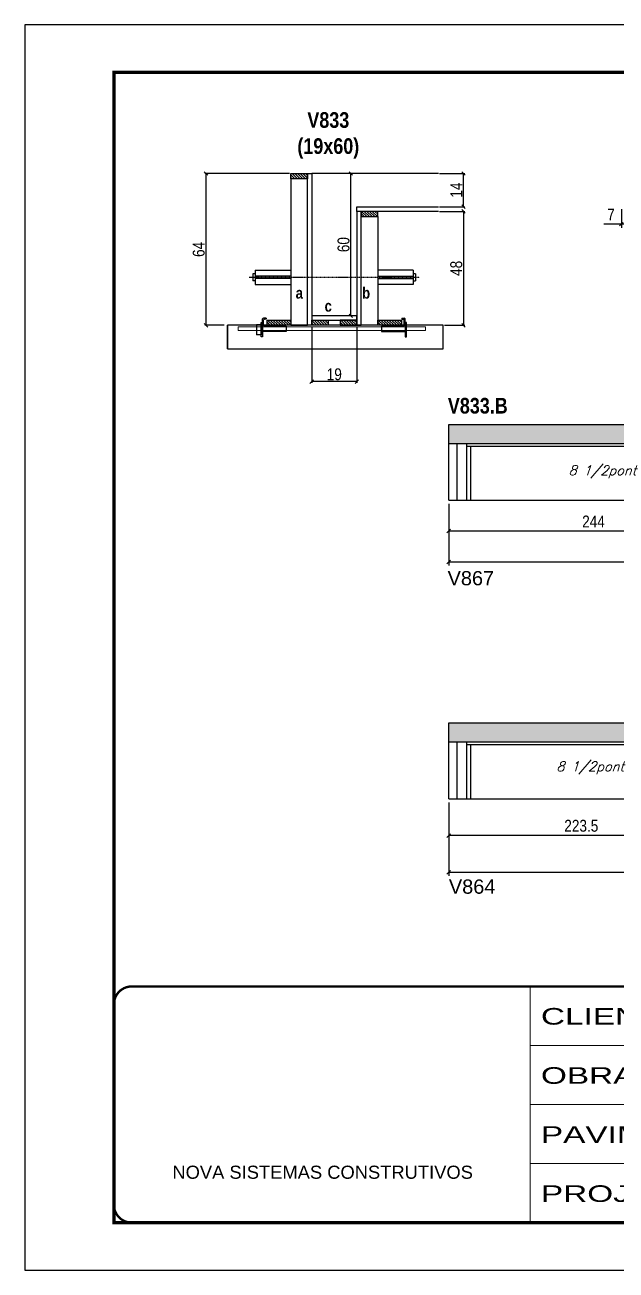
# Model space of a CAD drawing. Extents: x 3309 to 9590, y -2522 to 14608.
# Drawn here: x 4908 to 5406, y 7815 to 8865 of the extents above; entities that cross this region are included whole.
import ezdxf

# ---------------------------------------------------------------- set-up
doc = ezdxf.new("R2010")
doc.units = 0
for name, pattern in [('CONTINUO', [0]), ('DASHED', [0.75, 0.5, -0.25]), ('HIDDEN', [0.375, 0.25, -0.125])]:
    doc.linetypes.add(name, pattern=pattern)
for name, color, linetype in [('5', 5, 'Continuous'), ('barrote', 251, 'Continuous'), ('COTA', 241, 'Continuous'), ('detalhes', 4, 'Continuous'), ('NOMENCLATURA', 7, 'Continuous'), ('Painéis', 200, 'Continuous'), ('presilha', 1, 'Continuous'), ('SARR_2.2x10', 60, 'Continuous'), ('SARR_2.2x7', 40, 'Continuous'), ('SARR_3.5x7', 81, 'Continuous'), ('TENSOR', 3, 'Continuous'), ('texto', 7, 'Continuous')]:
    doc.layers.add(name, color=color, linetype=linetype)
for name, color, linetype, lineweight in [('CONCRETO', 251, 'Continuous', 25), ('Folhas', 255, 'Continuous', 9), ('SARRAFO DE PRESSAO', 251, 'DASHED', 9), ('SCO-___-LAJ', 2, 'Continuous', 0)]:
    doc.layers.add(name, color=color, linetype=linetype, lineweight=lineweight)
doc.layers.add('Laje_Perimetro', color=7, linetype='Continuous', plot=False)
doc.styles.add('ARIAL', font='arial.ttf')
doc.styles.add('COTA TECNICA', font='techl___.ttf', dxfattribs={"height": 10})
doc.styles.add('COTA TECNICA 2X', font='techl___.ttf', dxfattribs={"height": 10})
doc.styles.add('Romans', font='romans.shx')
doc.styles.get("Standard").update_dxf_attribs({"font": 'arial.ttf'})
doc.styles.add('TECNICA', font='techb___.ttf', dxfattribs={"height": 10})
doc.styles.add('Tecnologia', font='')
doc.styles.get('Tecnologia').set_extended_font_data('Forgotten Futurist')
doc.dimstyles.new('PAINEL', dxfattribs={"dimtxt": 10, "dimasz": 3, "dimexe": 3, "dimexo": 3, "dimgap": 3, "dimtad": 1, "dimdec": 1, "dimzin": 12, "dimdsep": 46, "dimtxsty": 'COTA TECNICA', "dimblk1": 'OBLIQUE', "dimblk2": 'OBLIQUE', "dimsah": 1, "dimcen": 0.9, "dimclrd": 4, "dimclre": 4, "dimclrt": 240, "dimadec": 1, "dimazin": 3, "dimtfac": 1, "dimtdec": 1, "dimtmove": 0, "dimatfit": 3, "dimfxl": 1, "dimtolj": 1, "dimtzin": 12, "dimarcsym": 0})
doc.dimstyles.new('SECAO', dxfattribs={"dimscale": 0.333333, "dimtxt": 5, "dimasz": 9, "dimexe": 3, "dimexo": 3, "dimgap": 3, "dimtad": 1, "dimdec": 1, "dimlfac": 0.5, "dimzin": 12, "dimdsep": 46, "dimtxsty": 'COTA TECNICA 2X', "dimblk1": 'OBLIQUE', "dimblk2": 'OBLIQUE', "dimsah": 1, "dimcen": 0.9, "dimclrd": 4, "dimclre": 4, "dimclrt": 240, "dimadec": 1, "dimazin": 3, "dimtfac": 1, "dimtdec": 1, "dimtmove": 0, "dimatfit": 3, "dimfxl": 1, "dimtolj": 1, "dimtzin": 12, "dimarcsym": 0})
pattern_1 = [(135, (38384.996, -114900.4638), (-1.122532015, -1.122532015), [])]

# ---------------------------------------------------------------- blocks, each defined once
blk = doc.blocks.new('9999999999')
at = {"color": 30, "linetype": 'CONTINUO'}
for p, q in [((98564.6, 34230.2), (98564.6, 34429.4)), ((98564.6, 34379.6), (99584, 34379.6)), ((98564.6, 34329.8), (99488, 34329.8)), ((99584, 34329.8), (99488, 34329.8)), ((99488, 34329.8), (99488, 34230.2)), ((98564.6, 34280), (99488, 34280))]:
    blk.add_line(p, q, dxfattribs=at)
at = {"color": 30, "linetype": 'CONTINUO', "const_width": 2}
blk.add_lwpolyline([(99584, 34230.2), (99584, 34414.4, 0.414214), (99569, 34429.4), (98229, 34429.4, 0.414214), (98214, 34414.4), (98214, 34245.2, 0.414214), (98229, 34230.2), (99584, 34230.2)], format="xyb", dxfattribs=at)
at = {"layer": 'Folhas'}
blk.add_lwpolyline([(98139, 34190.2), (99624, 34190.2), (99624, 35240.2), (98139, 35240.2)], close=True, dxfattribs=at)
at = {"layer": 'Folhas', "color": 30, "const_width": 3}
blk.add_lwpolyline([(98214, 34230.2), (99584, 34230.2), (99584, 35200.2), (98214, 35200.2)], close=True, dxfattribs=at)
at = {"color": 7, "linetype": 'Continuous', "ltscale": 5, "style": 'ARIAL'}
for s, height, p in [('SKR', 15.48, (98837.7, 34393.1)), ('LEAF LOEFGREN', 15.483, (98837.7, 34343.3)), ('TÉRREO', 15.48, (98837.7, 34293.5)), ('NOVA SISTEMAS CONSTRUTIVOS', 11.059, (98263.2, 34267.2)), ('LATERAIS DE VIGAS', 15.483, (98837.7, 34243.7))]:
    blk.add_text(s, height=height, dxfattribs=at).set_placement(p)
at = {"layer": 'Folhas', "color": 7, "style": 'Tecnologia', "width": 1.5}
for s, p in [('CLIENTE:', (98573.7, 34397.2)), ('OBRA:', (98573.7, 34347.3)), ('PAVIMENTO:', (98573.7, 34297.5)), ('PROJETO:', (98573.7, 34247.7))]:
    blk.add_text(s, height=14, dxfattribs=at).set_placement(p)
blk = doc.blocks.new('_Oblique')
at = {"color": 0, "linetype": 'ByBlock', "lineweight": -2}
blk.add_line((-0.5, -0.5), (0.5, 0.5), dxfattribs=at)
blk = doc.blocks.new('*D2088')
at = {"layer": 'COTA', "color": 4, "lineweight": -2, "transparency": 16777216}
for p, q in [((5149.5, 8610.7), (5149.5, 8563.2)), ((5187.5, 8610.7), (5187.5, 8563.2)), ((5187.5, 8564.2), (5149.5, 8564.2))]:
    blk.add_line(p, q, dxfattribs=at)
at = {"layer": 'Defpoints', "color": 0, "transparency": 16777216}
for p in [(5149.5, 8611.7), (5187.5, 8611.7), (5149.5, 8564.2)]:
    blk.add_point(p, dxfattribs=at)
at = {"layer": 'COTA', "color": 4, "lineweight": -2, "transparency": 16777216, "xscale": 3, "yscale": 3, "zscale": 3, "rotation": 180}
blk.add_blockref('_Oblique', (5149.5, 8564.2), dxfattribs=at)
at = {"layer": 'COTA', "color": 4, "lineweight": -2, "transparency": 16777216, "xscale": 3, "yscale": 3, "zscale": 3}
blk.add_blockref('_Oblique', (5187.5, 8564.2), dxfattribs=at)
at = {"layer": 'COTA', "color": 240, "transparency": 16777216, "insert": (5168.5, 8570.3), "char_height": 10, "attachment_point": 5, "style": 'COTA TECNICA 2X'}
blk.add_mtext('\\A1;19', dxfattribs=at)
blk = doc.blocks.new('PRESILHA METÁLICA 1')
at = {"layer": 'presilha'}
for p, q in [((7.5, 10.6), (7.5, 19.9)), ((12, 21), (8.6, 21)), ((9, 11.6), (9, 18.9)), ((12, 19.5), (9.6, 19.5)), ((12, 21), (12, 19.5)), ((0, 13), (6, 13)), ((0, 13), (0, 0)), ((6, 0), (0, 0)), ((6, 15.5), (7.5, 15.5)), ((6, -2.5), (6, 15.5)), ((6, 13), (6, 0)), ((7.5, 15.5), (7.5, -2.5)), ((37.5, 4.1), (7.5, 4.1)), ((37.5, 11), (9.6, 11)), ((37.5, 11), (37.5, 4.1)), ((7.5, -2.5), (6, -2.5))]:
    blk.add_line(p, q, dxfattribs=at)
for centre, radius, start, end in [((8.6, 19.9), 1.14, 90, 180), ((9.6, 18.9), 0.57, 90, 180), ((9.6, 11.6), 0.57, 180, 270)]:
    blk.add_arc(centre, radius, start, end, dxfattribs=at)
blk = doc.blocks.new('PRESILHA METÁLICA 2')
at = {"layer": 'presilha'}
for p, q in [((-5.2, 23.5), (-5.2, 22)), ((-5.2, 23.5), (-1.9, 23.5)), ((-5.2, 22), (-2.8, 22)), ((-2.2, 14.1), (-2.2, 21.4)), ((0.8, 18), (-0.8, 18)), ((-0.8, 18), (-0.8, 0)), ((-0.8, 14.6), (-0.8, 22.4)), ((0.8, 0), (0.8, 18)), ((-30.8, 13.5), (-30.8, 6.6)), ((-30.8, 13.5), (-2.8, 13.5)), ((-30.8, 6.6), (-0.8, 6.6)), ((-0.8, 0), (0.8, 0))]:
    blk.add_line(p, q, dxfattribs=at)
for centre, radius, start, end in [((-2.8, 21.4), 0.57, 0, 90), ((-1.9, 22.4), 1.14, 0, 90), ((-2.8, 14.1), 0.57, 270, 0)]:
    blk.add_arc(centre, radius, start, end, dxfattribs=at)
blk = doc.blocks.new('*D2089')
at = {"layer": 'COTA', "color": 4, "lineweight": -2, "transparency": 16777216}
for p, q in [((5130.9, 8739.7), (5059.4, 8739.7)), ((5060.4, 8739.7), (5060.4, 8611.7)), ((5075.6, 8611.7), (5059.4, 8611.7))]:
    blk.add_line(p, q, dxfattribs=at)
at = {"layer": 'Defpoints', "color": 0, "transparency": 16777216}
for p in [(5131.9, 8739.7), (5060.4, 8611.7), (5076.6, 8611.7)]:
    blk.add_point(p, dxfattribs=at)
at = {"layer": 'COTA', "color": 4, "lineweight": -2, "transparency": 16777216, "xscale": 3, "yscale": 3, "zscale": 3}
for p, rotation in [((5060.4, 8739.7), 90), ((5060.4, 8611.7), 270)]:
    blk.add_blockref('_Oblique', p, dxfattribs=dict(at, rotation=rotation))
at = {"layer": 'COTA', "color": 240, "transparency": 16777216, "insert": (5054.3, 8675.7), "char_height": 10, "attachment_point": 5, "rotation": 90, "style": 'COTA TECNICA 2X'}
blk.add_mtext('\\A1;64', dxfattribs=at)
blk = doc.blocks.new('*D2090')
at = {"layer": 'COTA', "color": 4, "lineweight": -2, "transparency": 16777216}
for p, q in [((5257.2, 8707.7), (5278.4, 8707.7)), ((5277.4, 8707.7), (5277.4, 8611.7)), ((5261.3, 8611.7), (5278.4, 8611.7))]:
    blk.add_line(p, q, dxfattribs=at)
at = {"layer": 'Defpoints', "color": 0, "transparency": 16777216}
for p in [(5256.2, 8707.7), (5260.3, 8611.7), (5277.4, 8611.7)]:
    blk.add_point(p, dxfattribs=at)
at = {"layer": 'COTA', "color": 4, "lineweight": -2, "transparency": 16777216, "xscale": 3, "yscale": 3, "zscale": 3}
for p, rotation in [((5277.4, 8707.7), 90), ((5277.4, 8611.7), 270)]:
    blk.add_blockref('_Oblique', p, dxfattribs=dict(at, rotation=rotation))
at = {"layer": 'COTA', "color": 240, "transparency": 16777216, "insert": (5271.3, 8659.7), "char_height": 10, "attachment_point": 5, "rotation": 90, "style": 'COTA TECNICA 2X'}
blk.add_mtext('\\A1;48', dxfattribs=at)
blk = doc.blocks.new('*D2091')
at = {"layer": 'COTA', "color": 4, "lineweight": -2, "transparency": 16777216}
for p, q in [((5186.5, 8739.7), (5181.4, 8739.7)), ((5182.4, 8619.7), (5182.4, 8739.7)), ((5186.5, 8619.7), (5181.4, 8619.7))]:
    blk.add_line(p, q, dxfattribs=at)
at = {"layer": 'Defpoints', "color": 0, "transparency": 16777216}
for p in [(5182.4, 8739.7), (5187.5, 8739.7), (5187.5, 8619.7)]:
    blk.add_point(p, dxfattribs=at)
at = {"layer": 'COTA', "color": 4, "lineweight": -2, "transparency": 16777216, "xscale": 3, "yscale": 3, "zscale": 3}
for p, rotation in [((5182.4, 8739.7), 90), ((5182.4, 8619.7), 270)]:
    blk.add_blockref('_Oblique', p, dxfattribs=dict(at, rotation=rotation))
at = {"layer": 'COTA', "color": 240, "transparency": 16777216, "insert": (5176.3, 8679.7), "char_height": 10, "attachment_point": 5, "rotation": 90, "style": 'COTA TECNICA 2X'}
blk.add_mtext('\\A1;60', dxfattribs=at)
blk = doc.blocks.new('*D2092')
at = {"layer": 'COTA', "color": 4, "lineweight": -2, "transparency": 16777216}
for p, q in [((5257.2, 8739.7), (5278.4, 8739.7)), ((5277.4, 8711.7), (5277.4, 8739.7)), ((5257.2, 8711.7), (5278.4, 8711.7))]:
    blk.add_line(p, q, dxfattribs=at)
at = {"layer": 'Defpoints', "color": 0, "transparency": 16777216}
for p in [(5256.2, 8739.7), (5277.4, 8739.7), (5256.2, 8711.7)]:
    blk.add_point(p, dxfattribs=at)
at = {"layer": 'COTA', "color": 4, "lineweight": -2, "transparency": 16777216, "xscale": 3, "yscale": 3, "zscale": 3}
for p, rotation in [((5277.4, 8739.7), 90), ((5277.4, 8711.7), 270)]:
    blk.add_blockref('_Oblique', p, dxfattribs=dict(at, rotation=rotation))
at = {"layer": 'COTA', "color": 240, "transparency": 16777216, "insert": (5271.3, 8725.7), "char_height": 10, "attachment_point": 5, "rotation": 90, "style": 'COTA TECNICA 2X'}
blk.add_mtext('\\A1;14', dxfattribs=at)
blk = doc.blocks.new('*D2105')
at = {"layer": 'COTA', "color": 4, "linetype": 'ByBlock', "lineweight": -2, "transparency": 16777216}
for p, q in [((5264.9, 8461.1), (5264.9, 8409.1)), ((5905.4, 8461.1), (5905.4, 8409.1)), ((5264.9, 8412.1), (5905.4, 8412.1))]:
    blk.add_line(p, q, dxfattribs=at)
at = {"layer": 'Defpoints', "color": 0, "linetype": 'ByBlock', "transparency": 16777216}
for p in [(5264.9, 8464.1), (5905.4, 8464.1), (5905.4, 8412.1)]:
    blk.add_point(p, dxfattribs=at)
at = {"layer": 'COTA', "color": 4, "linetype": 'ByBlock', "lineweight": -2, "transparency": 16777216, "xscale": 3, "yscale": 3, "zscale": 3, "rotation": 180}
blk.add_blockref('_Oblique', (5264.9, 8412.1), dxfattribs=at)
at = {"layer": 'COTA', "color": 4, "linetype": 'ByBlock', "lineweight": -2, "transparency": 16777216, "xscale": 3, "yscale": 3, "zscale": 3}
blk.add_blockref('_Oblique', (5905.4, 8412.1), dxfattribs=at)
at = {"layer": 'COTA', "color": 240, "linetype": 'ByBlock', "transparency": 16777216, "insert": (5585.1, 8420.2), "char_height": 10, "attachment_point": 5, "style": 'COTA TECNICA'}
blk.add_mtext('\\A1;640.5', dxfattribs=at)
blk = doc.blocks.new('*D2106')
at = {"layer": 'COTA', "color": 4, "lineweight": -2, "transparency": 16777216}
for p, q in [((5264.9, 8461.1), (5264.9, 8435.2)), ((5508.9, 8461.1), (5508.9, 8435.2)), ((5508.9, 8438.2), (5264.9, 8438.2))]:
    blk.add_line(p, q, dxfattribs=at)
at = {"layer": 'Defpoints', "color": 0, "transparency": 16777216}
for p in [(5264.9, 8464.1, 0), (5508.9, 8464.1, 0), (5264.9, 8438.2)]:
    blk.add_point(p, dxfattribs=at)
at = {"layer": 'COTA', "color": 4, "lineweight": -2, "transparency": 16777216, "xscale": 3, "yscale": 3, "zscale": 3, "rotation": 180}
blk.add_blockref('_Oblique', (5264.9, 8438.2), dxfattribs=at)
at = {"layer": 'COTA', "color": 4, "lineweight": -2, "transparency": 16777216, "xscale": 3, "yscale": 3, "zscale": 3}
blk.add_blockref('_Oblique', (5508.9, 8438.2), dxfattribs=at)
at = {"layer": 'COTA', "color": 240, "transparency": 16777216, "insert": (5386.9, 8446.2), "char_height": 10, "attachment_point": 5, "style": 'COTA TECNICA'}
blk.add_mtext('\\A1;244', dxfattribs=at)
blk = doc.blocks.new('*D2112')
at = {"layer": 'COTA', "color": 4, "linetype": 'ByBlock', "lineweight": -2, "transparency": 16777216}
for p, q in [((5264.9, 8209.4), (5264.9, 8147.4)), ((5976.4, 8209.4), (5976.4, 8147.4)), ((5264.9, 8150.4), (5976.4, 8150.4))]:
    blk.add_line(p, q, dxfattribs=at)
at = {"layer": 'Defpoints', "color": 0, "linetype": 'ByBlock', "transparency": 16777216}
for p in [(5264.9, 8212.4), (5976.4, 8212.4), (5976.4, 8150.4)]:
    blk.add_point(p, dxfattribs=at)
at = {"layer": 'COTA', "color": 4, "linetype": 'ByBlock', "lineweight": -2, "transparency": 16777216, "xscale": 3, "yscale": 3, "zscale": 3, "rotation": 180}
blk.add_blockref('_Oblique', (5264.9, 8150.4), dxfattribs=at)
at = {"layer": 'COTA', "color": 4, "linetype": 'ByBlock', "lineweight": -2, "transparency": 16777216, "xscale": 3, "yscale": 3, "zscale": 3}
blk.add_blockref('_Oblique', (5976.4, 8150.4), dxfattribs=at)
at = {"layer": 'COTA', "color": 240, "linetype": 'ByBlock', "transparency": 16777216, "insert": (5620.6, 8158.5), "char_height": 10, "attachment_point": 5, "style": 'COTA TECNICA'}
blk.add_mtext('\\A1;711.5', dxfattribs=at)
blk = doc.blocks.new('*D2104')
at = {"layer": 'COTA', "color": 4, "lineweight": -2, "transparency": 16777216}
for p, q in [((5264.9, 8209.4), (5264.9, 8178.4)), ((5488.4, 8209.4), (5488.4, 8178.4)), ((5488.4, 8181.4), (5264.9, 8181.4))]:
    blk.add_line(p, q, dxfattribs=at)
at = {"layer": 'Defpoints', "color": 0, "transparency": 16777216}
for p in [(5264.9, 8212.4, 0), (5488.4, 8212.4, 0), (5264.9, 8181.4)]:
    blk.add_point(p, dxfattribs=at)
at = {"layer": 'COTA', "color": 4, "lineweight": -2, "transparency": 16777216, "xscale": 3, "yscale": 3, "zscale": 3, "rotation": 180}
blk.add_blockref('_Oblique', (5264.9, 8181.4), dxfattribs=at)
at = {"layer": 'COTA', "color": 4, "lineweight": -2, "transparency": 16777216, "xscale": 3, "yscale": 3, "zscale": 3}
blk.add_blockref('_Oblique', (5488.4, 8181.4), dxfattribs=at)
at = {"layer": 'COTA', "color": 240, "transparency": 16777216, "insert": (5376.6, 8189.6), "char_height": 10, "attachment_point": 5, "style": 'COTA TECNICA'}
blk.add_mtext('\\A1;223.5', dxfattribs=at)
blk = doc.blocks.new('*D2374')
at = {"layer": 'COTA', "color": 4, "lineweight": -2, "transparency": 16777216}
for p, q in [((5410.4, 8709.6), (5410.4, 8694)), ((5417.4, 8709.6), (5417.4, 8694)), ((5410.4, 8697), (5395.7, 8697)), ((5417.4, 8697), (5410.4, 8697))]:
    blk.add_line(p, q, dxfattribs=at)
at = {"layer": 'Defpoints', "color": 0, "transparency": 16777216}
for p in [(5410.4, 8712.6), (5417.4, 8712.6), (5410.4, 8697)]:
    blk.add_point(p, dxfattribs=at)
at = {"layer": 'COTA', "color": 4, "lineweight": -2, "transparency": 16777216, "xscale": 3, "yscale": 3, "zscale": 3, "rotation": 180}
blk.add_blockref('_Oblique', (5410.4, 8697), dxfattribs=at)
at = {"layer": 'COTA', "color": 4, "lineweight": -2, "transparency": 16777216, "xscale": 3, "yscale": 3, "zscale": 3}
blk.add_blockref('_Oblique', (5417.4, 8697), dxfattribs=at)
at = {"layer": 'COTA', "color": 240, "transparency": 16777216, "insert": (5401.6, 8705.1), "char_height": 10, "attachment_point": 5, "style": 'COTA TECNICA'}
blk.add_mtext('\\A1;7', dxfattribs=at)

msp = doc.modelspace()

# ---------------------------------------------------------------- hatches: boundary and pattern name
at = {"layer": 'COTA'}
h = msp.add_hatch(dxfattribs=at)
h.set_pattern_fill('AR-CONC', color=256, scale=0.03)
h.set_pattern_definition([(50, (1523.487, -40.331), (5.46554, -0.4781726), [0.5715, -6.2865]), (355, (1523.487, -40.331), (-1.0573026, 5.7317054), [0.4572, -5.0292175]), (100.451445, (1523.9426, -40.371), (4.4082374, 5.2535326), [0.4857003, -5.3427073]), (46.1842, (1523.487, -38.807), (8.132371, -1.26127), [0.85725, -9.42975]), (96.63556, (1524.165, -38.912), (7.122124, 7.422784), [0.728551, -8.014068]), (351.18415, (1523.487, -38.807), (7.122124, 7.422784), [0.685799, -7.543792]), (21, (1524.249, -39.188), (4.5484317, -3.067956), [0.5715, -6.2865]), (326, (1524.249, -39.188), (1.854061, 5.525639), [0.4572, -5.0292]), (71.451445, (1524.628, -39.4437), (6.4024926, 2.457683), [0.4857003, -5.342698]), (37.5, (1523.4871, -40.331), (0.0926581, 2.53665117), [0, -4.96824, 0, -5.1054, 0, -5.04825]), (7.5, (1523.4871, -40.331), (2.0045899, 3.00541724), [0, -2.91084, 0, -4.85394, 0, -1.92405]), (327.5, (1521.7879, -40.331), (4.06771786, -0.1718623), [0, -1.905, 0, -5.9436, 0, -7.8867]), (317.5, (1521.026, -40.331), (4.4438754, 0.7627947), [0, -2.4765, 0, -3.94716, 0, -5.6007])])
h.paths.add_polyline_path([(5905.39, 8464.09), (5925.39, 8464.09), (5925.39, 8512.09), (6261.89, 8512.09), (6261.89, 8528.09), (5264.89, 8528.09), (5264.89, 8512.09), (5905.39, 8512.09)])
h = msp.add_hatch(dxfattribs=at)
h.set_pattern_fill('AR-CONC', color=256, scale=0.03)
h.set_pattern_definition([(50, (1506.0482, -500.9286), (5.46554, -0.4781726), [0.5715, -6.2865]), (355, (1506.048, -500.9286), (-1.0573026, 5.7317054), [0.4572, -5.0292175]), (100.451445, (1506.5037, -500.9685), (4.4082374, 5.2535326), [0.4857003, -5.3427073]), (46.1842, (1506.048, -499.4046), (8.132371, -1.26127), [0.85725, -9.42975]), (96.63556, (1506.726, -499.51), (7.122124, 7.422784), [0.728551, -8.014068]), (351.18415, (1506.048, -499.405), (7.122124, 7.422784), [0.685799, -7.543792]), (21, (1506.8102, -499.7856), (4.5484317, -3.067956), [0.5715, -6.2865]), (326, (1506.81, -499.7856), (1.854061, 5.525639), [0.4572, -5.0292]), (71.451445, (1507.189, -500.0413), (6.4024926, 2.457683), [0.4857003, -5.342698]), (37.5, (1506.0482, -500.9286), (0.0926581, 2.53665117), [0, -4.96824, 0, -5.1054, 0, -5.04825]), (7.5, (1506.0482, -500.9286), (2.0045899, 3.00541724), [0, -2.91084, 0, -4.85394, 0, -1.92405]), (327.5, (1504.349, -500.9286), (4.06771786, -0.1718623), [0, -1.905, 0, -5.9436, 0, -7.8867]), (317.5, (1503.587, -500.9286), (4.4438754, 0.7627947), [0, -2.4765, 0, -3.94716, 0, -5.6007])])
h.paths.add_polyline_path([(5976.39, 8260.41), (5976.39, 8212.41), (6006.39, 8212.41), (6006.39, 8260.41), (6128.89, 8260.41), (6128.89, 8276.41), (5264.89, 8276.41), (5264.89, 8260.41)])
at = {"layer": 'SARR_2.2x10'}
h = msp.add_hatch(dxfattribs=at)
h.set_pattern_fill('ANSI31', color=256, scale=0.5, angle=90)
h.set_pattern_definition([(135, (38305.396, -114900.4638), (-1.122532015, -1.122532015), [])])
h.paths.add_polyline_path([(5111.86, 8616.11), (5111.86, 8611.71), (5131.86, 8611.71), (5131.86, 8616.11)])
h = msp.add_hatch(dxfattribs=at)
h.set_pattern_fill('ANSI31', color=256, scale=0.5, angle=90)
h.set_pattern_definition([(135, (38398.596, -114900.4638), (-1.122532015, -1.122532015), [])])
h.paths.add_polyline_path([(5205.06, 8616.11), (5205.06, 8611.71), (5225.06, 8611.71), (5225.06, 8616.11)])
at = {"layer": 'SARR_2.2x7'}
h = msp.add_hatch(dxfattribs=at)
h.set_pattern_fill('ANSI31', color=256, scale=0.5, angle=90)
h.set_pattern_definition([(135, (38319.396, -114776.8638), (-1.122532015, -1.122532015), [])])
h.paths.add_polyline_path([(5145.86, 8739.71), (5145.86, 8735.31), (5131.86, 8735.31), (5131.86, 8739.71)])
h = msp.add_hatch(dxfattribs=at)
h.set_pattern_fill('ANSI31', color=256, scale=0.5, angle=90)
h.set_pattern_definition([(135, (38299.396, -114808.8638), (-1.122532015, -1.122532015), [])])
h.paths.add_polyline_path([(5191.06, 8707.71), (5191.06, 8703.31), (5205.06, 8703.31), (5205.06, 8707.71)])
h = msp.add_hatch(dxfattribs=at)
h.set_pattern_fill('ANSI31', color=256, scale=0.5, angle=90)
h.set_pattern_definition(pattern_1)
h.paths.add_polyline_path([(5163.46, 8611.71), (5163.46, 8616.11), (5149.46, 8616.11), (5149.46, 8611.71)])
h = msp.add_hatch(dxfattribs=at)
h.set_pattern_fill('ANSI31', color=256, scale=0.5, angle=90)
h.set_pattern_definition(pattern_1)
h.paths.add_polyline_path([(5173.46, 8616.11), (5173.46, 8611.71), (5187.46, 8611.71), (5187.46, 8616.11)])

# ---------------------------------------------------------------- linework, layer by layer
at = {"ltscale": 3}
for p, q in [((5099.86, 8655.16), (5099.86, 8649.16)), ((5101.86, 8655.16), (5099.86, 8655.16)), ((5101.86, 8658.16), (5101.86, 8646.16)), ((5101.86, 8658.16), (5131.86, 8658.16)), ((5131.86, 8653.16), (5101.86, 8653.16)), ((5235.06, 8658.16), (5205.06, 8658.16)), ((5205.06, 8653.16), (5235.06, 8653.16)), ((5235.06, 8658.16), (5235.06, 8646.16)), ((5237.06, 8655.16), (5235.06, 8655.16)), ((5237.06, 8655.16), (5237.06, 8649.16)), ((5101.86, 8649.16), (5099.86, 8649.16)), ((5131.86, 8651.16), (5101.86, 8651.16)), ((5101.86, 8646.16), (5131.86, 8646.16)), ((5205.06, 8651.16), (5235.06, 8651.16)), ((5235.06, 8646.16), (5205.06, 8646.16)), ((5235.06, 8649.16), (5237.06, 8649.16))]:
    msp.add_line(p, q, dxfattribs=at)
at = {"layer": 'barrote'}
msp.add_lwpolyline([(5078.4, 8591.71), (5260.32, 8591.71), (5260.32, 8611.71), (5078.4, 8611.71)], close=True, dxfattribs=at)
at = {"layer": 'CONCRETO', "linetype": 'Continuous'}
msp.add_line((5256.16, 8739.71), (5149.46, 8739.71), dxfattribs=at)
at = {"layer": 'COTA'}
for p, q in [((5264.89, 8528.09), (6261.89, 8528.09)), ((5264.89, 8512.09), (5264.89, 8528.09)), ((5264.89, 8260.41), (5264.89, 8276.41)), ((5264.89, 8276.41), (6128.89, 8276.41))]:
    msp.add_line(p, q, dxfattribs=at)
at = {"layer": 'detalhes', "color": 250}
msp.add_line((5078.4, 8591.71), (5078.4, 8611.71), dxfattribs=at)
at = {"layer": 'Laje_Perimetro'}
msp.add_lwpolyline([(6392.87, 8864.98), (4907.87, 8864.98), (4907.87, 7814.98), (6392.87, 7814.98)], close=True, dxfattribs=at)
at = {"layer": 'Painéis', "linetype": 'ByBlock'}
for p, q in [((5264.89, 8512.09), (5905.39, 8512.09)), ((5264.89, 8464.09), (5264.89, 8512.09)), ((5264.89, 8464.09), (5905.39, 8464.09)), ((5264.89, 8260.41), (5976.39, 8260.41)), ((5264.89, 8212.41), (5264.89, 8260.41)), ((5264.89, 8212.41), (5976.39, 8212.41))]:
    msp.add_line(p, q, dxfattribs=at)
at = {"layer": 'Painéis', "linetype": 'Continuous'}
for points in [[(5145.86, 8611.71), (5145.86, 8739.71), (5149.46, 8739.71), (5149.46, 8611.71)], [(5191.06, 8611.71), (5191.06, 8707.71), (5187.46, 8707.71), (5187.46, 8611.71)], [(5187.46, 8619.71), (5149.46, 8619.71), (5149.46, 8616.11), (5187.46, 8616.11)]]:
    msp.add_lwpolyline(points, close=True, dxfattribs=at)
at = {"layer": 'Painéis', "linetype": 'Continuous', "elevation": 0}
msp.add_lwpolyline([(5256.16, 8707.71), (5187.46, 8707.71), (5187.46, 8711.71), (5256.16, 8711.71)], dxfattribs=at)
at = {"layer": 'SARR_2.2x10'}
for points in [[(5111.86, 8616.11), (5131.86, 8616.11), (5131.86, 8611.71), (5111.86, 8611.71)], [(5205.06, 8616.11), (5225.06, 8616.11), (5225.06, 8611.71), (5205.06, 8611.71)]]:
    msp.add_lwpolyline(points, close=True, dxfattribs=at)
at = {"layer": 'SARR_2.2x7', "linetype": 'Continuous'}
for p, q in [((5271.89, 8464.09), (5271.89, 8512.09)), ((5279.89, 8509.89), (5508.89, 8509.89)), ((5271.89, 8212.41), (5271.89, 8260.41)), ((5279.89, 8258.21), (5488.39, 8258.21))]:
    msp.add_line(p, q, dxfattribs=at)
at = {"layer": 'SARR_2.2x7', "elevation": 0}
for points in [[(5131.86, 8739.71), (5145.86, 8739.71), (5145.86, 8735.31), (5131.86, 8735.31)], [(5205.06, 8707.71), (5191.06, 8707.71), (5191.06, 8703.31), (5205.06, 8703.31)]]:
    msp.add_lwpolyline(points, close=True, dxfattribs=at)
at = {"layer": 'SARR_2.2x7'}
for points in [[(5149.46, 8616.11), (5163.46, 8616.11), (5163.46, 8611.71), (5149.46, 8611.71)], [(5187.46, 8616.11), (5173.46, 8616.11), (5173.46, 8611.71), (5187.46, 8611.71)]]:
    msp.add_lwpolyline(points, close=True, dxfattribs=at)
at = {"layer": 'SARR_3.5x7'}
for p, q in [((5279.89, 8512.09), (5279.89, 8464.09)), ((5283.39, 8509.89), (5283.39, 8464.09)), ((5279.89, 8260.41), (5279.89, 8212.41)), ((5283.39, 8258.21), (5283.39, 8212.41))]:
    msp.add_line(p, q, dxfattribs=at)
for points in [[(5145.86, 8735.31), (5131.86, 8735.31), (5131.86, 8611.71), (5145.86, 8611.71)], [(5191.06, 8703.31), (5205.06, 8703.31), (5205.06, 8611.71), (5191.06, 8611.71)]]:
    msp.add_lwpolyline(points, close=True, dxfattribs=at)
at = {"layer": 'SCO-___-LAJ', "color": 1}
msp.add_lwpolyline([(5087.4, 8610.37), (5245.24, 8610.37), (5245.24, 8607.17), (5087.4, 8607.17)], close=True, dxfattribs=at)
at = {"layer": 'TENSOR', "linetype": 'HIDDEN', "ltscale": 0.5}
msp.add_line((5096.86, 8652.16), (5240.36, 8652.16), dxfattribs=at)

# ---------------------------------------------------------------- block references
at = {"layer": 'presilha', "xscale": 0.6666666666666666, "yscale": 0.6666666666666666, "zscale": 0.6666666666666666}
for name, p in [('PRESILHA METÁLICA 1', (5102.99, 8603.74)), ('PRESILHA METÁLICA 2', (5228.74, 8602.07))]:
    msp.add_blockref(name, p, dxfattribs=at)
at = {"layer": 'SARRAFO DE PRESSAO', "color": 6, "linetype": 'ByBlock'}
msp.add_blockref('9999999999', (-93231.11, -26375.22), dxfattribs=at)

# ---------------------------------------------------------------- texts
at = {"layer": '5', "linetype": 'Continuous'}
for s, p in [('V867', (5263.98, 8392.45)), ('V864', (5265.06, 8132.36))]:
    msp.add_text(s, height=12, rotation=359.99996, dxfattribs=at).set_placement(p)
at = {"layer": 'detalhes', "style": 'TECNICA'}
for s, p in [('a', (5135.98, 8634.14)), ('b', (5191.96, 8634.13)), ('c', (5160.35, 8623.18))]:
    msp.add_text(s, height=9.6, dxfattribs=at).set_placement(p)
at = {"layer": 'NOMENCLATURA', "style": 'TECNICA'}
msp.add_text('V833.B', height=13.2, dxfattribs=at).set_placement((5264.18, 8537.27))
at = {"layer": 'NOMENCLATURA', "insert": (5163.46, 8791.4), "char_height": 13.2, "attachment_point": 2, "style": 'TECNICA'}
msp.add_mtext_dynamic_manual_height_columns('V833\\P(19x60)', width=300.2766, gutter_width=1, heights=[0], dxfattribs=at)
at = {"layer": 'texto', "color": 2, "char_height": 8, "attachment_point": 5, "style": 'Romans'}
for insert in [(5394.39, 8488.09), (5384.14, 8238.41)]:
    msp.add_mtext('{\\Q19;\\C256;8 1/2pont}', dxfattribs=dict(at, insert=insert))

# ---------------------------------------------------------------- dimensions: what is measured, and where the dimension line sits
at = {"layer": 'COTA'}
for base, p1, p2, angle, dimstyle, picture, middle in [((5060.41, 8611.71, 0), (5131.86, 8739.71), (5076.64, 8611.71, 0), 90, 'SECAO', '*D2089', (5054.31, 8675.71, 0)), ((5182.38, 8739.71), (5187.46, 8619.71), (5187.46, 8739.71), 90, 'SECAO', '*D2091', (5176.28, 8679.71)), ((5277.38, 8739.71), (5256.16, 8711.71), (5256.16, 8739.71), 90, 'SECAO', '*D2092', (5271.3, 8725.71)), ((5277.38, 8611.71, 0), (5256.16, 8707.71), (5260.27, 8611.71, 0), 90, 'SECAO', '*D2090', (5271.28, 8659.71, 0)), ((5264.89, 8438.17, 0), (5508.89, 8464.09), (5264.89, 8464.09), 180, 'PAINEL', '*D2106', (5386.89, 8446.25, 0)), ((5264.89, 8181.39, 0), (5488.39, 8212.41), (5264.89, 8212.41), 180, 'PAINEL', '*D2104', (5376.64, 8189.61, 0))]:
    dim = msp.add_linear_dim(base=base, p1=p1, p2=p2, angle=angle, dimstyle=dimstyle, dxfattribs=at)
    dim.commit()
    dim.dimension.update_dxf_attribs({"geometry": picture, "text_midpoint": middle})
dim = msp.add_linear_dim(base=(5410.43, 8697.04), p1=(5417.43, 8712.62), p2=(5410.43, 8712.62), dimstyle='PAINEL', dxfattribs=at)
dim.commit()
dim.dimension.update_dxf_attribs({"geometry": '*D2374', "text_midpoint": (5401.57, 8705.11)})
dim = msp.add_linear_dim(base=(5149.46, 8564.23), p1=(5187.46, 8611.71), p2=(5149.46, 8611.71), angle=180, dimstyle='SECAO', dxfattribs=at)
dim.commit()
dim.dimension.update_dxf_attribs({"geometry": '*D2088', "text_midpoint": (5168.46, 8564.23), "dimtype": 160})
at = {"layer": 'COTA', "linetype": 'ByBlock'}
for base, p1, p2, picture, middle in [((5905.39, 8412.11), (5264.89, 8464.09), (5905.39, 8464.09), '*D2105', (5585.14, 8420.22)), ((5976.39, 8150.37), (5264.89, 8212.41), (5976.39, 8212.41), '*D2112', (5620.64, 8158.48))]:
    dim = msp.add_linear_dim(base=base, p1=p1, p2=p2, dimstyle='PAINEL', dxfattribs=at)
    dim.commit()
    dim.dimension.update_dxf_attribs({"geometry": picture, "text_midpoint": middle})

doc.saveas('drawing.dxf')
